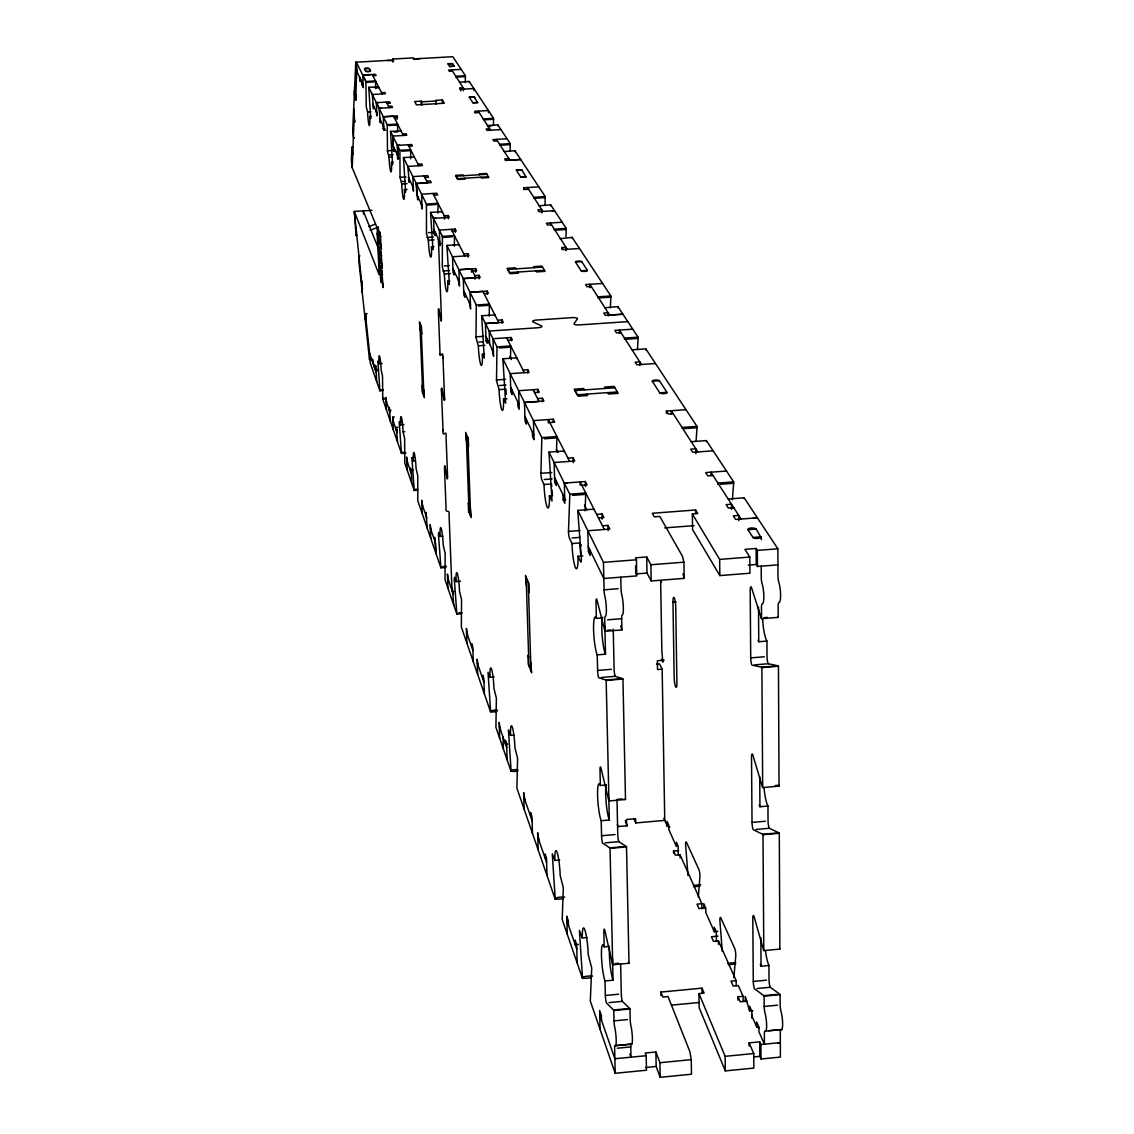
<?xml version="1.0" encoding="UTF-8"?>
<svg xmlns="http://www.w3.org/2000/svg" width="1134" height="1134" viewBox="0 0 1134 1134"><rect width="100%" height="100%" fill="white"/><g stroke="black" fill="none" stroke-linecap="round" stroke-linejoin="round"><path stroke-width="1.5" d="M414.279 157.102L403.435 157.513L426.441 204.077L426.483 233.491L428.34 240.224A13.608 1.375 86.2 0 0 430.424 256.681A13.608 1.375 86.2 0 0 431.459 246.801L434.038 246.631M489.25 316.074L489.392 304.125L476.308 305.003L446.881 245.44L459.057 244.66L459.1 245.539M493.46 125.59L493.545 118.333L469.178 81.435L459.497 82.243M437.979 213.064L437.993 203.34L426.441 204.077M442.288 212.526L442.246 211.675L430.566 212.412L442.402 236.354L442.317 266.816L444.344 274.017A14.203 1.503 86.2 0 0 446.555 291.282A14.203 1.503 86.2 0 0 447.732 281.161L449.744 281.019M499.626 145.237L499.612 144.273L510.243 143.621L510.13 151.105M510.513 358.372L510.739 345.955L497.004 346.891L481.638 315.776L494.892 314.883L494.934 315.833M454.38 246.248L454.436 235.588L442.402 236.354M465.351 82.555L465.394 75.709L452.835 56.7L413.343 58.925M597.916 297.732L597.916 296.839L610.872 295.974L610.39 307.881M452.225 231.251L456.208 230.996L455.23 229.082L439.312 230.103L439.907 245.667L438.39 238.976L441.452 318.172C441.395 329.129 438.419 300.269 438.362 311.212L439.921 351.044C439.638 362.171 443.252 347.075 443.011 358.245L444.556 398.048C444.429 408.736 441.565 379.819 441.466 390.507L442.997 429.701C442.331 440.049 446.739 427.064 446.073 437.469L447.59 476.634C447.42 487.067 444.67 458.122 444.5 468.54L446.016 507.125C444.996 515.091 450.127 507.437 449.092 515.446L451.998 590.36M444.556 399.707L444.556 398.048M533.788 198.351L533.788 197.316L545.227 196.593L545.043 204.559M441.452 388.849L441.466 390.507M484.558 354.134L482.361 354.29A15.451 1.786 86.1 0 1 480.873 364.85A15.451 1.786 86.1 0 1 478.35 345.813L475.982 337.634L476.308 305.003M554.313 230.245L554.299 229.167L566.235 228.388L565.994 236.652M556.496 451.672L556.95 436.547L541.839 437.639L502.886 358.783L516.778 357.82L516.835 358.812M506.969 398.714L503.51 398.955A16.216 1.97 86 0 1 501.809 409.757A16.216 1.97 86 0 1 499.088 389.628L496.494 380.811L497.004 346.891M552.442 495.601L549.395 495.827A17.889 2.381 85.7 0 1 547.183 507.04A17.889 2.381 85.7 0 1 544.022 484.487L541.613 479.328L540.89 474.225L541.839 437.639M582.833 555.873L578 556.255A18.938 2.665 85.5 0 1 575.462 567.652A18.938 2.665 85.5 0 1 571.99 543.54L569.452 538.182A5.358 0.751 85.6 0 1 568.474 531.392L569.778 495.558A5.386 0.751 85.7 0 0 569.778 494.169L548.984 452.112L564.307 450.978A5.174 0.723 85.8 0 0 564.349 452.083M585.073 510.853L585.725 494.367A5.372 0.78 85.7 0 0 585.725 492.978L569.778 494.169M354.304 94.972L354.503 90.337L355.722 100.274L355.58 94.065M352.802 147.222A3.005 1.744 -6.5 0 0 351.951 147.193L351.356 160.433L352.235 167.747L377.154 227.877L377.438 234.185L377.126 233.406L378.742 233.306M354.46 137.951A3.048 1.772 -6.6 0 1 353.581 138.079L352.688 130.708L355.764 62.228L392.633 60.116L392.591 60.867M352.235 167.747L354.276 113.712M637.506 349.57L638.073 338.4A4.593 0.765 86.1 0 0 638.088 337.195L617.874 306.577L604.762 307.782M696.063 441.466L696.985 427.702A5.06 0.921 85.8 0 0 696.999 426.384L645.813 348.875L632.049 349.825M698.36 897.122L699.933 876.213A4.99 0.85 84.4 0 0 698.898 869.58L686.481 842.264A4.89 0.822 84.5 0 0 685.616 844.603L687.984 875.533M732.38 499.725L733.641 483.282A5.344 1.035 85.6 0 0 733.67 481.907L706.383 440.587L691.244 441.707M356.927 235.348A2.977 2.622 5.1 0 1 356.09 235.518L356.43 231.279M362.001 282.791L362.115 281.416L362.228 292.26L362.341 290.885M362.455 289.524L354.29 211.434L371.924 210.329M733.868 977.721L735.796 955.466A5.301 0.936 84 0 0 734.662 948.378L720.855 917.945A5.174 0.907 84.2 0 0 719.863 920.255L722.259 951.341M367.118 313.579L365.602 313.679L365.12 319.093L365.247 317.747M366.069 320.44L365.602 313.679M449.475 66.452L454.195 66.183L449.73 66.58L448.1 63.702L452.31 63.547L454.181 66.155M370.478 71.059C368.295 72.023 364.326 72.151 364.553 68.593C368.522 65.942 375.056 72.845 365.729 71.272M368.833 226.658L375.425 224.107M370.109 230.259L378.331 227.083M756.661 1027.149L756.619 1021.932L758.929 1027.106L758.972 1031.912L764.415 1044.159L764.359 1033.953A5.557 1.021 83.6 0 1 764.798 1031.132L781.695 1029.615A11.099 2.098 83.6 0 0 781.624 1014.009L780.66 1009.884A5.557 1.049 83.7 0 1 780.149 1004.937L780.093 994.646A5.542 1.049 83.7 0 0 779.753 994.107L770.241 987.26L757.101 988.508M587.412 937.492L582.323 937.974A18.427 2.424 84.6 0 1 584.846 929.894A18.427 2.424 84.6 0 1 588.206 954.587L591.721 968.082L590.304 1001.038L615.209 1073.288L646.465 1070.227L646.182 1055.697L645.189 1053.018L655.891 1051.983L659.917 1062.714L660.186 1077.3L691.485 1074.224L691.272 1059.652L689.798 1051.445L668.025 996.531L662.866 997.027L660.909 992.066L702.017 988.153L704.101 993.101L698.955 993.582L699.154 1007.672L725.306 1070.893L753.855 1068.086L753.741 1053.529L749.106 1042.897L759.709 1041.862L760.886 1044.513L760.985 1058.986L780.405 1057.086L780.291 1032.408A5.557 1.049 83.6 0 1 780.759 1029.587L781.695 1029.615M614.926 1045.661L621.659 1045.009M623.005 1044.882L631.071 1044.102M768.795 1030.735L780.759 1029.587M615.62 1045.718L631.794 1044.145M617.335 1048.227L630.759 1046.923A5.585 0.794 84.2 0 1 631.312 1044.116A11.156 1.588 84.2 0 0 632.403 1038.46A11.156 1.588 84.2 0 0 630.915 1025.703A5.599 0.794 84.2 0 1 630.178 1019.324L629.965 1008.991A5.585 0.794 84.3 0 0 629.682 1008.452L622.339 1001.35A5.5 0.78 84.3 0 1 621.304 993.965L620.638 964.098M646.182 1055.697L614.869 1058.745L599.73 1015.199M760.886 1044.513L780.334 1042.614L777.683 1042.869M659.917 1062.714L691.272 1059.652M698.955 993.582L725.136 1056.335L753.741 1053.529M645.487 1067.533L656.161 1066.484L660.186 1077.3M753.77 1056.916L759.823 1056.335L760.985 1058.986M736.193 985.928L736.15 980.669L731.047 981.151L733.202 986.056L738.319 985.559L743.096 996.276L743.139 1001.563M615.209 1073.288L614.642 1048.496A5.585 0.765 84.2 0 1 615.152 1045.676A11.17 1.531 84.3 0 0 616.201 1040.02A11.17 1.531 84.3 0 0 614.741 1027.248A5.599 0.765 84.3 0 1 614.004 1020.884L613.763 1010.536A5.585 0.765 84.3 0 0 613.508 1009.997L606.392 1002.867A5.5 0.751 84.4 0 1 605.372 995.468L618.654 994.206M765.719 1031.16A11.099 2.041 83.7 0 0 765.62 1015.54L764.67 1011.415A5.557 1.021 83.7 0 1 764.16 1006.468L764.103 996.176A5.557 1.021 83.8 0 0 763.763 995.638L754.479 988.763A5.472 0.992 83.8 0 1 753.288 981.434L766.414 980.187M609.057 1002.612L622.339 1001.35M737.965 1000.131L737.936 996.758L743.096 996.276M613.508 1009.997L626.989 1008.707M763.763 995.638L777.088 994.362M613.763 1010.536L629.965 1008.991M671.427 1005.149L698.785 1002.527M764.103 996.176L780.093 994.646M747.037 1001.095L740.148 1001.761L737.936 996.758M614.004 1020.884L627.485 1019.579M764.16 1006.468L777.485 1005.192M745.321 1001.691L745.279 996.531L749.617 1010.918L752.863 1010.607M605.372 995.468L605.017 980.953A19.25 2.637 84.5 0 1 601.445 955.197A19.25 2.637 84.5 0 1 604.209 946.876L609.553 946.38M736.15 980.669L718.432 940.908L713.456 941.376L711.415 936.755L718.035 936.145M615.152 963.574L618.54 963.262M604.209 946.876L603.855 932.205A5.514 0.765 84.5 0 1 604.663 929.752L612.445 963.829A5.599 0.78 84.5 0 0 612.714 964.765L628.987 963.234L626.521 846.885A5.627 0.836 84.7 0 0 626.237 846.418L618.824 841.641L605.301 842.846M753.288 981.434L752.792 918.441A5.486 1.021 84 0 1 753.912 915.974L763.451 949.682A5.571 1.035 83.9 0 0 763.792 950.604L779.866 949.101L779.285 833.277A5.599 1.091 84.2 0 0 778.93 832.824L769.263 828.274L755.91 829.464M591.353 977.621C576.611 980.003 581.855 975.495 592.543 976.076M727.9 963.347L735.711 962.61M728.269 964.722L735.768 964.013M605.017 980.953L613.012 980.187L612.53 959.265M760.319 964.354A19.136 3.558 83.9 0 0 761.056 966.225L768.937 965.473L769.036 979.932A5.472 1.021 83.8 0 0 770.241 987.26M701.932 908.745L701.875 903.713L697.013 904.167L698.969 908.575L705.447 907.98M578.312 944.339L575.193 944.636L575.066 940.058L576.682 944.693L577.178 962.993M703.831 908.532L703.775 903.642L705.745 908.065L705.802 912.558L714.335 931.723L717.865 931.383M563.442 898.582C549.409 900.75 554.965 896.47 564.746 897.107M693.526 885.413L700.642 884.761M693.583 886.745L700.018 886.164M612.714 964.765L610.035 848.36A5.642 0.808 84.7 0 0 609.766 847.892L602.593 843.086A5.542 0.78 84.8 0 1 601.559 835.744L601.204 820.718L609.312 820.01L608.816 798.208M759.185 805.027A19.306 3.7 84.4 0 0 759.936 806.756L767.945 806.047L768.044 821.002A5.514 1.063 84.3 0 0 769.263 828.274M633.878 818.564L635.735 822.944L664.751 820.378L662.157 669.188L659.534 663.914L656.444 664.17M601.559 835.744L615.067 834.553M763.792 950.604L762.998 834.737A5.599 1.063 84.3 0 0 762.658 834.27L753.231 829.691A5.514 1.035 84.3 0 1 752.026 822.419L765.379 821.243M609.766 847.892L623.502 846.673M762.658 834.27L776.223 833.065M610.035 848.36L626.521 846.885M762.998 834.737L779.285 833.277M555.164 897.986L552.272 853.774L554.88 860.493L559.714 860.054M673.582 853.222L673.553 851.053L678.642 850.599M701.875 903.713L680.046 854.724L675.354 855.135L673.553 851.053M601.204 820.718A19.42 2.75 84.9 0 1 597.575 795.175A19.42 2.75 84.9 0 1 600.354 785.465L605.797 784.997M618.328 799.243L622.467 798.889M775.287 785.564L778.689 785.267A5.613 1.12 84.4 0 0 779.044 786.131L762.686 787.549A5.613 1.091 84.5 0 1 762.331 786.684L752.65 754.394A5.542 1.063 84.6 0 0 751.516 757.257L752.026 822.419M600.354 785.465L599.999 770.269A5.571 0.794 84.9 0 1 600.793 767.42L608.66 800.08A5.656 0.822 84.8 0 0 608.944 800.958L625.5 799.513L622.949 679.011A5.698 0.865 85.1 0 0 622.665 678.628L615.181 676.332L601.417 677.466M507.692 744.088L505.523 744.273L505.381 740.247L506.6 743.706L507.139 759.865M517.997 770.822C509.279 772.849 508.046 769.32 517.628 769.617M496.905 711.472C486.996 713.229 489.519 709.601 497.528 710.224M511.051 770.184L508.401 729.828L510.555 735.328L513.858 735.059M620.78 577.163L621.021 588.489A5.741 0.893 85.4 0 0 621.517 593.592L622.353 597.434A11.453 1.772 85.3 0 1 622.708 614.614L621.971 615.252A5.727 0.879 85.3 0 0 621.659 618.71L621.9 629.937L605.046 631.284A5.727 0.85 85.3 0 1 604.762 630.476L596.796 599.347A5.642 0.822 85.4 0 0 595.988 602.636L596.371 618.356A19.647 2.863 85.3 0 0 593.578 629.554A19.647 2.863 85.3 0 0 597.235 654.871L605.499 654.19L604.861 626.393M758.008 640.143A19.533 3.856 85 0 0 758.759 641.731L766.924 641.064L767.023 656.543A5.571 1.106 84.9 0 0 768.257 663.744L778.08 665.814A5.656 1.148 84.8 0 1 778.448 666.197L779.044 786.131M664.127 660.215L657.351 660.782L657.507 669.556L662.157 669.188M490.568 710.805L488.017 672.249L489.987 677.225L494.183 676.885M597.235 654.871L597.604 670.421L611.354 669.301M728.17 499.017L744.173 497.798L777.853 548.799L777.981 576.115A5.713 1.177 85.2 0 0 778.86 582.451A11.383 2.339 85.1 0 1 780.589 595.152A11.383 2.339 85.1 0 1 778.959 602.523A5.698 1.162 85 0 0 778.137 606.194L778.193 617.364L761.538 618.696A5.67 1.134 85.1 0 1 761.183 617.902L751.346 587.114A5.599 1.106 85.2 0 0 750.198 590.403L750.722 657.876L764.302 656.77M754.677 664.864L768.257 663.744M597.604 670.421A5.613 0.808 85.2 0 0 598.667 677.693L605.896 680.003L619.873 678.855M750.722 657.876A5.571 1.077 84.9 0 0 751.955 665.091L761.524 667.189L775.33 666.055M605.896 680.003A5.698 0.836 85.1 0 1 606.166 680.4L622.949 679.011M761.524 667.189A5.656 1.12 84.8 0 1 761.878 667.572L778.448 666.197M596.371 618.356L601.899 617.917M607.597 619.83L621.659 618.71M607.569 630.249L611.084 629.965M763.962 617.676L767.434 617.392M461.694 613.707L456.874 614.089L454.351 579.843L456.279 579.687M646.706 556.964L650.888 564.76L683.944 562.181L684.185 578.368L651.185 580.962L647.018 573.067L646.706 556.964L635.437 557.843L636.457 559.785L636.769 575.916L603.827 578.496L588.234 546.489M692.335 513.957L719.651 559.402L749.801 557.049L749.928 573.209L719.835 575.576L692.562 529.535L692.335 513.957L697.75 513.546L695.596 509.988L652.348 513.263L654.375 516.849L659.804 516.438L682.427 556.213L683.944 562.181M454.351 579.843L454.521 577.291L456.109 581.572L460.475 581.232M647.018 573.067L635.749 573.946L635.593 565.894M748.27 565.143L756.236 564.519L757.469 566.461L777.924 564.86M454.337 591.438L452.423 591.594L452.282 587.979L453.784 605.131M605.046 631.284L604.776 620.057A5.741 0.85 85.3 0 1 605.074 616.598L605.783 615.96A11.468 1.701 85.3 0 0 605.386 598.78L604.578 594.925A5.755 0.865 85.4 0 1 604.082 589.822L618.2 588.702M458.746 612.828L461.949 612.573M672.958 602.041A7.343 1.262 85.2 0 1 674.234 597.788A7.343 1.262 85.2 0 1 675.736 607.214L676.913 682.796A7.3 1.233 85 0 1 675.637 686.807A7.3 1.233 85 0 1 674.163 677.338L672.958 602.041L676.148 601.8M602.48 525.822L607.966 525.411L609.851 529.068L587.851 530.755L588.362 551.719L590.176 555.49L590.049 550.231M568.474 531.392L580.013 530.514M664.722 527.891L694.079 525.637M572.089 537.984L580.339 537.36M756.18 529.082L747.944 529.706L753.302 537.913L756.435 538.593L761.112 537.771L756.18 529.082A4.21 1.417 -0.2 0 0 751.162 528.019A4.21 1.417 -0.2 0 0 747.944 529.706M571.99 543.54L579.942 542.931L581.303 545.737M752.933 537.459L761.226 536.821L761.396 539.713M442.714 566.617L446.413 566.32M415.115 460.801L413.386 460.928A12.261 1.12 85.8 0 1 414.236 453.076A12.261 1.12 85.8 0 1 416.079 468.512L417.737 475.628L417.808 500.817L440.913 567.808L445.917 567.425M757.469 566.461L757.342 550.387L756.123 548.473L744.939 549.338L749.801 557.049M594.003 509.917A5.486 0.808 85.6 0 1 593.975 509.152L577.773 510.371L603.458 562.351L636.457 559.785M757.342 550.387L777.853 548.799M563.059 494.821L563.187 499.839L564.845 503.241L564.307 483.098L567.468 482.871M581.813 485.295L587.086 484.898L585.357 481.539L564.307 483.098M713.031 475.515L707.8 475.897L705.688 472.58L726.497 471.035M733.67 481.907L717.907 483.084A5.358 1.006 85.6 0 1 717.879 484.459M572.443 495.36L585.725 494.367M720.501 484.275L733.641 483.282M563.187 499.839L565.809 499.64M596.654 514.397L602.069 513.986L603.912 517.558L598.483 517.969M733.769 507.706L728.382 508.117L726.129 504.587L731.487 504.176L731.543 509.336M440.913 567.808L438.489 534.964L440.346 534.823M438.489 534.964L438.645 532.47L440.105 536.396L442.912 536.184M753.302 518.11L757.384 517.799L735.626 519.457L733.329 515.857L738.744 515.446L738.801 520.648M417.695 490.214L414.25 490.469L411.982 458.788L412.11 457.541L413.967 457.569M567.964 458.164L573.109 457.782L574.768 460.999L554.129 462.516L554.682 482.29L556.284 485.593L556.142 480.632M412.337 471.234L410.621 471.361L410.48 468.101L411.231 470.241L412.946 470.114M713.144 450.822L692.732 452.324L690.705 449.149L695.794 448.781L695.865 453.685M540.861 473.317L551.776 472.509M544.249 479.512L552.045 478.931M414.193 489.477L417.638 489.222M544.022 484.487L551.549 483.92A17.875 2.424 85.7 0 0 551.663 486.769M526.304 419.396L526.445 424.088L525.042 421.168L524.461 402.457L539.033 401.422L533.051 389.699M393.257 429.616L392.718 417.156L394.349 417.043M405.972 453.104L401.479 453.43L399.281 422.883L399.409 421.65L401.195 421.678M399.522 421.791L400.586 424.782L403.931 424.555M396.432 430.551L396.29 427.405L397.935 427.277M549.792 422.528L554.753 422.174L553.222 419.211L533.434 420.629L534.001 439.666L532.555 436.661L532.413 431.926M666.423 413.456L666.381 411.075L685.971 409.672M400.586 424.782A11.822 1.049 85.9 0 1 401.351 417.057A11.822 1.049 85.9 0 1 403.08 431.841L404.767 431.714M673.171 413.655L668.252 414.009L666.381 411.075M696.999 426.384L682.073 427.475A5.06 0.907 85.8 0 1 682.073 428.156M544.377 438.787L556.95 437.866M684.539 428.609L696.985 427.702M401.422 452.466L404.753 452.225M523.001 369.996L527.693 369.67L529.068 372.335L510.229 373.653L510.81 391.854L512.143 394.589L512.001 390.025M655.466 363.504L636.826 364.808L635.139 362.171L639.789 361.845L639.859 365.233M496.465 379.989L505.537 379.351M381.378 389.784L382.952 389.671M369.812 354.021L370.208 362.781L379.876 390.791L382.994 390.564M499.499 385.517L505.991 385.064M499.088 389.628L505.934 389.146A16.216 1.999 86 0 0 506.218 394.391M401.479 453.43L382.782 399.225L382.753 398.388L384.327 398.289M382.782 399.225L384.355 399.111M534.468 392.492L539.274 392.151L537.842 389.373L518.663 390.72L519.244 409.218L517.869 406.397L517.728 401.79M652.319 381.279L659.435 380.783L666.962 392.321A3.671 1.077 -1 0 1 664.042 393.64A3.671 1.077 -1 0 1 659.761 392.846L652.319 381.279A3.629 1.049 -1 0 1 655.211 380.003A3.629 1.049 -1 0 1 659.435 380.783M614.897 387.771L574.981 390.592L577.319 394.788L617.392 391.939M537.573 398.587L542.421 398.247L543.881 401.082L524.461 402.457M391.017 410.253L389.401 410.366L389.274 407.276L390.479 421.536M659.761 392.846L666.962 392.321M487.096 338.91L487.237 343.233L486.047 340.795L485.451 323.516L498.818 322.609L482.914 291.41L470.015 292.26L470.61 308.972L469.377 302.551M485.451 323.516L503.283 322.311L502.05 319.93L497.613 320.227M627.797 321.617L579.247 324.919A4.522 1.233 -1.5 0 1 574.087 323.587L577.433 318.867A4.493 1.219 -1.5 0 0 572.273 317.619L536.439 320.057A4.493 1.219 -1.7 0 0 533.023 321.886L541.386 325.812A4.522 1.233 -1.7 0 1 538.097 327.726L489.193 331.057L489.633 344.141M475.94 336.855L483.679 336.316M507.848 340.299L512.384 339.987L511.108 337.507L492.978 338.74L493.573 356.303L492.199 349.414M632.786 329.172L614.841 330.391L616.4 332.843L620.908 332.546M486.047 340.795L488.272 340.639M478.817 342.085L483.467 341.759M478.35 345.813L484.87 345.36M638.088 337.195L624.508 338.116A4.593 0.737 86.1 0 1 624.494 339.335M499.314 347.954L510.754 347.174M626.762 339.179L638.073 338.4M379.876 390.791L377.92 360.981L378.954 363.716L382.087 363.504M376.034 367.402L374.489 367.501L374.362 364.51L374.957 366.239L376.502 366.14M377.197 370.69L375.652 370.804L375.51 367.827L376.119 369.571L377.665 369.457M464.784 293.125L464.926 297.25L463.863 295.053L463.267 278.595L475.94 277.759L471.432 268.9L458.887 269.722L459.483 286.023L458.292 279.829M470.015 292.26L487.209 291.126L488.357 293.352L484.048 293.635M602.593 283.443L585.555 284.577L586.973 286.774L591.239 286.491M478.52 306.024L489.42 305.287M600.07 297.859L610.857 297.136M435.867 218.238L433.514 218.38L432.777 216.877M438.971 243.725L440.956 243.597M610.872 295.974L572.146 237.346L560.097 238.707M463.806 253.945L467.903 253.676L468.952 255.703L452.494 256.78L453.09 272.826L454.096 274.91L453.94 270.898M561.968 249.565L561.911 247.566L565.994 247.297L566.079 250.713M579.517 248.502L563.201 249.565L561.911 247.566M444.273 265.966L449.262 265.639M442.912 270.983L449.56 270.544M458.887 269.722L475.614 268.63L476.691 270.728L472.509 271.012M575.505 262.067L581.728 261.656L587.426 270.402A3.189 0.822 -1.5 0 1 584.79 271.395A3.189 0.822 -1.5 0 1 581.132 270.813L575.505 262.067A3.147 0.794 -1.5 0 1 578.113 261.089A3.147 0.794 -1.5 0 1 581.728 261.656M542.576 267.128L507.777 269.424L509.535 272.585L544.476 270.289M444.344 274.017L450.354 273.62M463.267 278.595L480.178 277.476L479.072 275.335L474.848 275.619L474.976 279.134M581.132 270.813L587.426 270.402M426.469 205.112L436.094 204.503M535.702 198.223L545.227 197.628M566.235 228.388L550.656 204.815L539.089 205.821M434.889 231.775L435.031 235.603L434.124 233.717L433.514 218.38L449.206 217.388L448.256 215.545L444.344 215.8L444.471 219.075M377.154 227.877L378.77 227.764M562.166 222.236L546.375 223.242L547.58 225.127L551.535 224.872M428.354 232.668L433.131 232.357M434.124 233.717L436.08 233.604M427.036 237.445L433.401 237.034M442.416 237.431L452.452 236.793M556.298 230.117L566.235 229.479M428.34 240.224L434.109 239.855M399.579 145.251L397.453 145.379L397.892 155.868L393.3 146.428L392.86 136.094L390.507 131.346L400.954 130.963M378.515 86.949L368.748 87.29L387.233 124.697L387.488 151.446L389.005 157.144A12.176 1.091 86.4 0 0 390.748 171.617A12.176 1.091 86.4 0 0 391.485 162.389L393.214 162.275M418.007 164.161L421.65 163.934L422.472 165.536L407.843 166.429L409.232 182.432L409.091 178.832M505.268 160.603L505.211 158.803L508.826 158.59M407.078 189.463L404.384 189.633A12.644 1.191 86.3 0 1 403.562 199.102A12.644 1.191 86.3 0 1 401.705 183.992L400.047 177.315L405.972 176.947M521.824 169.845L516.31 170.185L521.711 169.746L526.048 177.06L520.832 177.145L516.31 170.185M424.839 177.542L428.553 177.315L427.702 175.671L412.861 176.592L413.471 191.136L412.507 185.834M486.911 174.267L456.052 176.181L457.427 178.662L488.4 176.748M402.357 181.483L405.32 181.298M426.668 181.156L430.396 180.916L431.26 182.588L416.291 183.524L416.745 194.538L422.004 205.353M401.705 183.992L407.063 183.651M520.719 177.032L526.289 176.691M523.78 189.647L523.724 187.79L538.792 186.841M433.84 195.204L437.639 194.963L436.746 193.234L421.564 194.183L422.16 209.067L421.153 203.596M528.6 189.265L524.815 189.506L523.724 187.79M552.215 210.839L554.54 210.697L538.99 211.675L537.828 209.861L541.712 209.62L541.797 212.88M378.345 102.556L376.346 102.684L376.927 115.824L376.134 111.203M381.123 108.127L379.11 108.254L376.346 102.684L389.671 101.89L390.351 103.222L387.02 103.421M385.603 130.098L383.916 130.212L383.32 116.788L393.526 116.178L403.364 135.456M394.235 117.567L397.651 117.369L396.928 115.98L383.32 116.788M479.143 112.521L475.77 112.72L474.891 111.345L488.4 110.551L488.471 112.55M387.233 124.697L397.552 124.074L397.623 131.331M493.545 118.333L483.297 118.957L483.311 119.665M388.976 125.534L397.58 125.009M485.012 119.793L493.559 119.283M383.079 125.449L383.221 128.794L384.922 128.695M510.243 143.621L497.883 124.896L487.521 125.52L487.577 126.526M394.051 132.139L397.524 131.927M489.307 126.427L491.022 126.313M402.613 133.996L406.114 133.784L406.865 135.244L392.86 136.094L393.455 149.872L394.178 151.375L395.922 151.261M489.619 128.766L486.146 128.964L487.067 130.41L500.973 129.574M507.026 138.745L492.936 139.595L493.885 141.098L497.429 140.871M408.864 146.243L412.422 146.031L411.642 144.528L397.453 145.379L398.048 159.341L397.155 154.337M393.455 149.872L395.199 149.773M387.459 150.822L392.591 150.51M392.86 136.094L399.891 150.326L410.621 149.674L410.664 158.803M401.705 151.191L410.65 150.652M501.398 145.138L510.257 144.599M389.657 154.819L393.087 154.621M389.005 157.144L392.435 156.931M397.297 157.81L399.069 157.711M545.227 196.593L514.921 150.694L504.176 151.616M370.364 74.631L362.71 75.071L363.291 87.687L362.54 83.306M359.591 77.24L359.733 80.358L361.307 80.259M356.785 71.499L356.36 62.214L365.885 81.478L375.552 80.925L375.637 88.622M465.394 75.709L455.797 76.261L455.811 77.155M371.357 116.391L369.741 116.476A11.397 0.964 86.4 0 1 369.16 125.335A11.397 0.964 86.4 0 1 367.572 111.912L366.239 106.738L365.913 82.371L373.965 81.903M457.413 77.055L465.408 76.588M375.311 87.857L378.558 87.672M381.52 92.634L384.795 92.435L385.461 93.725L372.306 94.491L371.413 92.676M460.064 89.657L459.993 88.041L463.253 87.857L463.367 90.763M459.993 88.041L460.815 89.317L473.87 88.551L473.941 90.493M469.278 97.212L472.835 102.712L477.598 102.712L474.14 96.829L469.263 97.113L474.239 96.914L474.834 97.822M421.791 105.122L421.295 101.167L414.633 101.564L416.476 104.881L444.315 103.237L442.331 99.934L435.683 100.316L436.207 104.271M421.664 101.833L436.08 100.983M388.494 106.312L391.84 106.114L392.534 107.461L379.11 108.254L380.358 122.883L380.216 119.566M472.935 102.797L477.839 102.414M367.572 111.912L370.79 111.713M392.874 62.129L392.747 59.053L413.456 57.862L414.42 59.492L420.303 58.557M364.468 68.763L369.216 68.522M447.887 64L452.594 63.717M461.212 69.387L448.554 70.124L449.319 71.329L452.494 71.144M372.902 75.737L376.091 75.553L375.467 74.334L362.71 75.071L365.077 79.862M472.594 97.014L474.239 96.914M759.213 1028.24L756.789 1027.035L751.885 1016.007A4.012 1.956 0.8 0 1 752.423 1014.547M444.684 465.876L445.038 466.939M451.715 69.939L464.075 89.118M478.264 111.146L490.54 130.212M496.465 139.383L509.846 160.163L520.733 159.497L506.218 160.39L505.211 158.803M527.494 187.549L542.874 211.434M550.33 222.987L567.284 249.296M641.49 364.482L619.334 330.093L619.405 333.58M697.835 451.942L671.285 410.721L671.342 414.179M741.069 519.046L710.89 472.198L710.933 475.529M479.498 174.735L479.002 173.913L486.401 173.459L488.867 177.57L481.44 178.038L480.944 177.202M534.199 267.681L533.59 266.632L541.924 266.079L545.085 271.352L536.694 271.905L536.07 270.842M605.287 388.452L604.479 387.063L614.033 386.382L618.2 393.356L608.575 394.037L607.753 392.633M463.437 175.727L462.97 174.905L455.57 175.359L457.867 179.498L465.309 179.044L464.841 178.208M516.098 268.871L515.502 267.822L507.153 268.375L510.087 273.663L518.493 273.11L517.898 272.047M584.534 389.912L583.755 388.523L574.173 389.203L578.057 396.205L587.71 395.511L586.916 394.108M392.747 59.053L393.654 60.683L387.105 60.456M661.533 582.238L660.64 580.58L661.859 651.596L662.894 662.143L661.434 659.237M372.278 74.518L382.172 93.924M386.34 102.088L389.175 107.645M408.098 144.741L418.815 165.748M423.988 175.898L427.518 182.815L416.291 183.524L417.723 199.924L417.581 196.253M432.947 193.46L445.279 217.629M451.247 229.337L464.841 255.972M506.586 337.804L524.362 372.661M569.608 461.382L548.275 419.566L548.374 423.025M604.351 529.493L580.098 481.922L580.183 485.281M509.79 356.515L511.306 359.521M556.51 449.404L558.098 452.551M584.534 505.098L586.873 509.761M356.629 71.159L363.149 84.54M372.746 104.243L376.786 112.55M379.536 118.191L383.76 126.852M408.297 177.202L413.315 187.507M433.968 229.89L439.751 241.783M452.934 268.829L459.327 281.955M463.721 290.942L470.468 304.805M485.905 336.486L493.432 351.923M510.669 387.304L519.103 404.611M524.886 416.504L533.859 434.917M554.54 477.357L564.704 498.223M359.733 80.358L360.314 81.563L360.173 78.416M383.221 128.794L383.916 130.212M369.741 116.476L370.733 118.531L368.748 87.29M391.485 162.389L392.619 164.728L390.507 131.346M404.384 189.633L405.618 192.17L403.435 157.513M431.459 246.801L432.961 249.721L430.566 212.412M447.732 281.161L449.362 284.365L446.881 245.44M482.361 354.29L484.303 358.117L481.638 315.776M503.51 398.955L505.665 403.208L502.886 358.783M549.395 495.827L552.017 501.044L548.984 452.112M578 556.255L580.622 561.784A5.472 0.78 85.5 0 0 581.373 558.509L577.844 511.916A5.486 0.78 85.6 0 1 577.773 510.371M663.801 818.252L667.076 825.609A3.501 1.503 -0.4 0 0 669.868 826.785M625.302 820.846L627.343 825.722L618.143 826.53L617.335 824.56M420.147 329.98L419.438 321.9L421.508 326.833L421.791 333.963L421.38 332.957M466.471 441.551L465.663 432.38L468.285 438.66L468.569 446.612L468.044 445.35M526.445 585.98L525.481 575.377L528.94 583.641L529.209 592.643L528.515 590.97M378.175 230.315L380.868 236.808M378.586 239.798L381.293 246.376M379.011 249.267L381.704 255.915M378.076 247.609L363.192 210.867L363.546 214.085M379.436 258.708L382.13 265.427M379.862 268.134L382.555 274.924M380.273 277.547L382.98 284.421M422.458 386.396L422.046 385.347L422.33 392.35L424.385 397.637L423.691 389.543M468.781 504.446L468.257 503.113L468.54 510.91L471.163 517.643L470.355 508.457M528.642 656.997L527.962 655.254L528.231 664.056L531.676 672.887L530.712 662.27M441.169 320.993L440.928 320.114M629.838 1053.968L630.986 1057.171L630.759 1046.923M403.08 431.841L404.64 438.546L404.781 463.041L414.25 490.469M412.237 457.697L413.386 460.928M582.323 937.974L579.403 930.433L582.437 977.04M392.718 417.156L393.526 422.217M396.29 427.405L397.524 441.991M369.641 353.539L376.261 372.547M385.985 400.515L390.068 412.266M392.846 420.275L397.113 432.536L396.971 429.375M406.737 460.206L411.373 473.516M421.834 503.609L426.88 518.11M430.31 528.005L435.598 543.2L436.009 553.605L434.606 537.261L434.747 540.734M447.576 577.645L453.359 594.287M466.513 632.12L472.892 650.448M477.258 662.979L483.963 682.285M499.286 726.341L506.728 747.76M523.766 796.734L532.073 820.633M537.771 837.034L546.602 862.407M566.872 920.695L576.809 949.271M456.874 614.089L445.038 579.786L445.138 553.179L443.224 545.185A13.211 1.304 85.7 0 0 441.183 528.359A13.211 1.304 85.7 0 0 440.105 536.396M490.625 711.982L461.354 627.074L461.552 599.659L459.497 591.126A13.778 1.403 85.6 0 0 457.314 573.45A13.778 1.403 85.6 0 0 456.109 581.572M511.122 771.418L495.912 727.305L496.38 698.232L493.97 688.48A14.983 1.658 85.4 0 0 491.49 668.989A14.983 1.658 85.4 0 0 489.987 677.225M555.221 899.333L516.92 788.229L517.572 758.221L514.935 747.689A15.734 1.814 85.2 0 0 512.27 727.078A15.734 1.814 85.2 0 0 510.555 735.328M582.507 978.458L562.223 919.603L563.329 887.724L560.168 875.405A17.393 2.183 84.8 0 0 557.077 852.286A17.393 2.183 84.8 0 0 554.88 860.493M620.752 625.855L621.616 629.115A5.713 0.879 85.3 0 0 621.9 629.937M683.051 573.832L684.185 578.368M440.375 355.353L440.148 353.921M355.764 62.228L356.686 69.727L355.722 100.274M353.978 111.231L353.68 108.765L354.715 122.302L354.418 119.821M351.951 147.193L352.844 154.536A3.019 1.744 -6.6 0 1 353.269 154.522M365.488 315.039L369.868 355.594L369.486 359.577L358.741 259.998L359.081 255.816A3.005 2.651 5.3 0 1 359.946 255.873M356.09 235.518L354.29 211.434L379.266 274.967L377.126 233.406M572.202 238.509L572.146 237.346M550.713 205.934L550.656 204.815M514.964 151.743L514.921 150.694M497.925 125.902L497.883 124.896M469.221 82.385L469.178 81.435M442.997 429.701L443.04 430.637M442.955 357.281L443.011 358.245M376.119 369.571L376.658 381.478M362.001 82.187L362.143 85.334L361.406 80.939M374.957 366.239L375.099 369.202M373.242 363.915L372.519 359.223L372.647 362.171M380.216 235.248L380.074 232.059L381.435 249.551L380.641 244.788M381.067 254.299L380.925 251.138L382.271 268.602L381.478 263.811M381.903 273.294L381.761 270.133L383.122 287.568L382.328 282.763M373.384 105.561L373.525 108.807L372.306 94.491M386.623 402.372L385.844 397.453L386.382 409.686M378.813 231.86L378.033 227.154L379.38 244.533L379.238 241.372M379.663 250.841L378.869 246.106L380.216 263.457L380.074 260.31M380.5 269.764L379.72 265.002L381.067 282.323L380.925 279.191M396.928 115.98L397.07 119.339M411.231 470.241L411.784 483.325M394.022 147.916L394.178 151.375M407.475 462.318L406.596 456.974L407.149 469.901M365.885 81.478L365.913 82.371M431.147 530.4L430.169 524.574L430.736 538.281M421.083 325.841L423.974 396.574M419.849 322.892L422.741 393.399M427.291 528.302L425.916 512.37L426.058 515.757M422.628 505.906L421.692 500.25L422.245 513.674M448.483 580.268L447.434 574.059L447.987 588.348M421.295 101.167L421.423 104.456M399.891 150.326L400.047 177.315M471.857 647.471L471.716 643.701L472.75 646.663L473.303 661.76M455.23 229.082L455.358 232.413M467.52 635.012L466.386 628.392L466.939 643.276M448.256 215.545L448.369 218.834M442.331 99.934L442.458 103.222M471.432 268.9L471.546 272.16M484.374 693.866L483.835 678.43L482.744 675.297L482.871 679.153M467.903 253.676L468.03 257.106M460.815 89.317L460.872 90.933M478.307 666.027L477.116 659.166L477.669 674.404M467.761 437.398L470.638 516.282M466.187 433.642L469.065 512.256M502.972 736.958L503.383 748.979M487.209 291.126L487.308 294.259M500.463 729.715L499.144 722.344L499.697 738.277M474.891 111.345L474.948 113.017M479.072 275.335L479.186 278.851M475.614 268.63L475.727 272.117M524.163 809.251L523.639 792.567L525.07 800.505M502.05 319.93L502.149 323.162M527.693 369.67L527.792 373.072M539.174 841.031L537.644 832.753L538.168 849.862M528.246 581.983L530.981 671.115M526.162 577.022L528.926 665.8M532.47 833.334L531.945 816.395L530.584 812.525L530.726 816.749M511.108 337.507L511.207 340.795M542.421 398.247L542.52 401.734M537.842 389.373L537.941 392.832M546.985 875.434L546.475 858.055L545.029 853.945L545.171 858.282M568.432 925.202L568.318 920.68L566.745 916.201L567.241 934.189M553.222 419.211L553.307 422.387M573.109 457.782L573.237 462.715M589.907 287.625L589.822 284.294L609.667 315.082L622.892 314.189L605.244 315.394L603.742 313.027L608.15 312.729L608.221 315.961M601.502 1020.302L601.389 1015.54L599.617 1010.451L600.084 1029.417M585.357 481.539L585.47 486.571M613.225 629.115L614.104 669.074A5.613 0.836 85.2 0 0 615.181 676.332M616.995 799.314L617.761 834.312A5.542 0.808 84.7 0 0 618.824 841.641M607.966 525.411L608.079 530.641M603.458 562.351L604.082 589.822M606.166 680.4L608.944 800.958M602.069 513.986L602.197 519.159M635.735 822.944L635.65 818.691L626.464 819.499L626.606 826.303M655.891 1051.983L656.161 1066.484M667.09 826.459L667.005 821.342L668.762 825.269L668.833 829.549L676.417 846.559L676.346 842.236L678.16 846.29L678.288 854.951M660.909 992.066L660.98 995.581M650.888 564.76L651.185 580.962M680.046 854.724L680.102 857.97M714.335 931.723L714.278 927.173L716.319 931.737L716.447 941.674M695.596 509.988L695.638 513.433M702.017 988.153L702.088 993.427M719.651 559.402L719.835 575.576M725.136 1056.335L725.306 1070.893M718.432 940.908L718.474 944.324M382.753 398.388L382.527 375.949L381.152 369.897A11.071 0.921 86 0 0 379.578 356.189A11.071 0.921 86 0 0 378.954 363.716M758.518 607.144L758.759 641.731M759.723 776.691L759.936 806.756M760.857 937.534L761.056 966.225M756.123 548.473L756.236 564.519M759.709 1041.862L759.823 1056.335M751.899 1018.162L751.842 1011.244L749.574 1006.17L749.617 1010.918M749.106 1042.897L749.135 1046.115M761.183 566.164L761.268 577.433A5.713 1.148 85.2 0 0 762.119 583.783A11.397 2.268 85.1 0 1 763.834 596.484A11.397 2.268 85.1 0 1 762.261 603.855A5.698 1.134 85.1 0 0 761.467 607.526L761.538 618.696M761.878 667.572L762.686 787.549M744.188 498.563A5.457 1.077 85.5 0 1 744.173 497.798M706.425 441.693A5.146 0.964 85.7 0 1 706.383 440.587M768.937 965.473A19.122 3.6 83.9 0 1 765.464 950.604M779.866 949.101A5.571 1.063 83.9 0 1 779.611 948.435M767.945 806.047A19.292 3.756 84.4 0 1 764.018 787.719M766.924 641.064A19.519 3.912 85 0 1 762.686 619.405M778.193 617.364A5.67 1.162 85 0 1 777.839 616.556M645.87 350.208A4.664 0.794 86.1 0 1 645.813 348.875M617.931 307.853A4.437 0.709 86.2 0 1 617.874 306.577M353.354 130.623A3.033 1.786 -6.6 0 1 352.688 130.708M552.4 495.43A17.875 2.424 85.7 0 1 551.847 489.69M580.849 555.121A18.938 2.722 85.5 0 1 579.942 542.931M625.5 799.513A5.656 0.85 84.8 0 1 625.288 798.889M628.987 963.234A5.599 0.808 84.4 0 1 628.704 962.298M613.012 980.187A19.235 2.679 84.4 0 1 609.511 948.393M609.312 820.01A19.42 2.792 84.8 0 1 606.109 802.206A19.42 2.792 84.8 0 1 606.251 784.671M605.499 654.19A19.647 2.906 85.3 0 1 602.126 635.196A19.647 2.906 85.3 0 1 602.735 617.265"/></g></svg>
